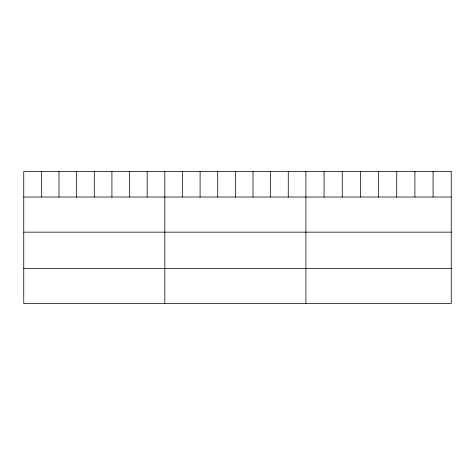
<?xml version="1.0" encoding="UTF-8"?>
<svg xmlns="http://www.w3.org/2000/svg" width="475" height="475" viewBox="0 0 475 475"><rect width="100%" height="100%" fill="white"/><g stroke="black" fill="none" stroke-linecap="round" stroke-linejoin="round"><path stroke-width="0.71" d="M23.75 197.03L451.25 197.03M23.75 232.162L451.25 232.162M23.75 268.357L451.25 268.357M433.081 171.511L433.081 197.03M414.912 171.511L414.912 197.03M396.744 171.511L396.744 197.03M378.575 171.511L378.575 197.03M360.406 171.511L360.406 197.03M342.238 171.511L342.238 197.03M324.069 171.511L324.069 197.03M305.9 171.511L305.9 303.489M288.266 171.511L288.266 197.03M270.631 171.511L270.631 197.03M252.997 171.511L252.997 197.03M235.362 171.511L235.362 197.03M217.728 171.511L217.728 197.03M200.094 171.511L200.094 197.03M182.459 171.511L182.459 197.03M164.825 171.511L164.825 303.489M147.191 171.511L147.191 197.03M129.556 171.511L129.556 197.03M111.922 171.511L111.922 197.03M94.288 171.511L94.288 197.03M76.653 171.511L76.653 197.03M59.019 171.511L59.019 197.03M41.384 171.511L41.384 197.03M451.25 171.511L23.75 171.511L23.75 303.489L451.25 303.489L451.25 171.511"/></g></svg>
